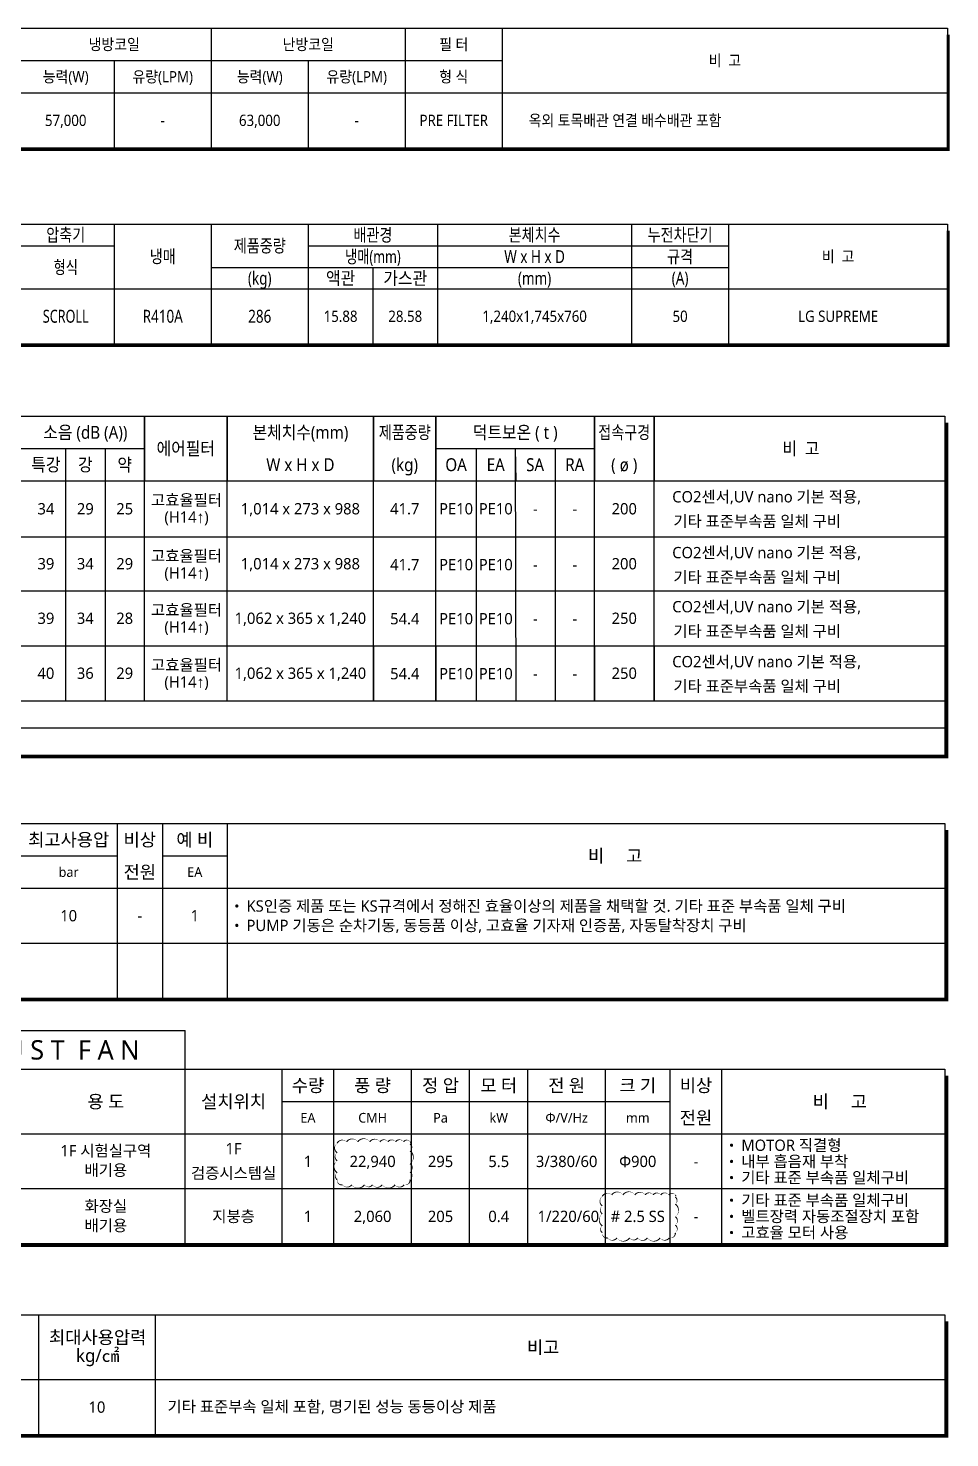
# Model space of a CAD drawing. Header units: millimetres. Extents: x 1142 to 3579, y 1194 to 1737.
# Drawn here: x 2379.3 to 2664.4, y 1287.2 to 1723.2 of the extents above; entities that cross this region are included whole.
import ezdxf
from ezdxf.enums import TextEntityAlignment as Align

# ---------------------------------------------------------------- set-up
doc = ezdxf.new("R2010")
doc.units = ezdxf.units.MM
for name, color, linetype in [('BOX', 7, 'Continuous'), ('DVM_REPORT', 7, 'Continuous'), ('TE', 2, 'Continuous'), ('장비일람', 3, 'Continuous')]:
    doc.layers.add(name, color=color, linetype=linetype)
doc.styles.add('sunjin', font='')
doc.styles.get('sunjin').set_extended_font_data('Malgun Gothic')

msp = doc.modelspace()

# ---------------------------------------------------------------- linework, layer by layer
at = {"layer": 'BOX'}
for p, q in [((2415.28, 1515.16), (2415.28, 1603.16)), ((2440.85, 1515.16), (2440.85, 1603.16)), ((2486.18, 1515.16), (2486.18, 1603.16)), ((2505.42, 1515.16), (2505.42, 1603.16)), ((2554.47, 1515.16), (2554.47, 1603.16)), ((2572.89, 1515.16), (2572.89, 1603.16)), ((2101.34, 1593.16), (2415.28, 1593.16)), ((2390.91, 1593.16), (2390.91, 1515.16)), ((2403.1, 1593.16), (2403.1, 1515.16)), ((2505.42, 1593.16), (2554.47, 1593.16)), ((2517.92, 1593.16), (2517.92, 1515.16)), ((2529.95, 1593.16), (2530.1, 1515.16)), ((2542.28, 1593.16), (2542.28, 1515.16)), ((2022.11, 1565.89), (2662.86, 1565.89)), ((2022.11, 1549.16), (2662.86, 1549.16)), ((2022.11, 1532.16), (2662.86, 1532.16)), ((2406.86, 1477.16), (2406.86, 1422.66)), ((2420.86, 1477.16), (2420.86, 1422.66)), ((2440.86, 1477.16), (2440.86, 1422.66)), ((2206.86, 1467.16), (2406.86, 1467.16)), ((2420.86, 1467.16), (2440.86, 1467.16)), ((1982.86, 1440.16), (2662.86, 1440.16)), ((2427.86, 1347.16), (2427.86, 1401.16)), ((2457.86, 1347.16), (2457.86, 1401.16)), ((2473.86, 1347.16), (2473.86, 1401.16)), ((2497.86, 1347.16), (2497.86, 1401.16)), ((2515.86, 1347.16), (2515.86, 1401.16)), ((2533.86, 1347.16), (2533.86, 1401.16)), ((2557.86, 1347.16), (2557.86, 1401.16)), ((2577.86, 1347.16), (2577.86, 1401.16)), ((2593.86, 1347.16), (2593.86, 1401.16)), ((2457.86, 1391.16), (2577.86, 1391.16)), ((2662.86, 1364.16), (2327.86, 1364.16)), ((2382.54, 1325.16), (2382.54, 1288.17)), ((2418.65, 1325.16), (2418.65, 1288.17))]:
    msp.add_line(p, q, dxfattribs=at)
at = {"layer": 'BOX', "color": 4}
for p, q in [((1982.86, 1477.16), (2662.86, 1477.16)), ((2662.86, 1477.16), (2662.86, 1422.66)), ((1982.86, 1457.16), (2662.86, 1457.16)), ((1982.86, 1423.16), (2662.86, 1423.16)), ((2327.86, 1413.16), (2427.86, 1413.16)), ((2427.86, 1401.16), (2427.86, 1413.16)), ((2327.86, 1401.16), (2662.86, 1401.16)), ((2662.86, 1401.16), (2662.86, 1347.16)), ((2327.86, 1381.16), (2662.86, 1381.16)), ((2662.86, 1347.16), (2327.86, 1347.16)), ((1982.86, 1325.16), (2662.86, 1325.16)), ((2662.86, 1325.16), (2662.86, 1288.17)), ((1982.86, 1305.16), (2662.86, 1305.16)), ((1982.86, 1288.17), (2662.86, 1288.17))]:
    msp.add_line(p, q, dxfattribs=at)
at = {"layer": 'BOX', "color": 4, "const_width": 1}
for points in [[(2663.86, 1721.13), (2663.86, 1685.67), (1984.86, 1685.67)], [(2663.86, 1660.53), (2663.86, 1625.07), (1984.86, 1625.07)], [(2663.36, 1601.15), (2663.36, 1497.86), (1984.86, 1497.86)], [(2663.36, 1475.15), (2663.36, 1422.66), (1984.86, 1422.66)], [(2663.36, 1399.15), (2663.36, 1346.66), (2329.86, 1346.66)], [(2663.36, 1323.16), (2663.36, 1287.67), (1984.86, 1287.67)]]:
    msp.add_lwpolyline(points, dxfattribs=at)
at = {"layer": 'Defpoints', "color": 1}
for points in [[(2495.41, 1378.72, 0, 0.4, 0.5206), (2492.95, 1378.72, 0, 0.4, 0.5206), (2490.62, 1378.72, 0, 0.4, 0.5206), (2488.14, 1378.72, 0, 0.4, 0.5206), (2484.98, 1378.72, 0, 0.4, 0.5206), (2481.26, 1378.72, 0, 0.4, 0.5206), (2477.79, 1378.72, 0, 0.4, 0.5206), (2474.9, 1378.27, 0, 0.4, 0.5206), (2474.9, 1375.32, 0, 0.4, 0.5206), (2474.9, 1372.87, 0, 0.4, 0.5206), (2474.9, 1369.17, 0, 0.4, 0.5206), (2474.9, 1367.03, 0, 0.4, 0.5206), (2476.56, 1365.43, 0, 0.4, 0.5206), (2479.38, 1365.43, 0, 0.4, 0.5206), (2483.34, 1365.43, 0, 0.4, 0.5206), (2485.83, 1365.43, 0, 0.4, 0.5206), (2488.82, 1365.43, 0, 0.4, 0.5206), (2492.76, 1365.43, 0, 0.4, 0.5206), (2495.58, 1365.43, 0, 0.4, 0.5206), (2497.45, 1366.99, 0, 0.4, 0.5206), (2497.45, 1369.37, 0, 0.4, 0.5206), (2497.45, 1371.96, 0, 0.4, 0.5206), (2497.45, 1375.86, 0, 0.4, 0.5206), (2497.45, 1378.02, 0, 0.4, 0.5206), (2497.45, 1378.72, 0, 0.4, 0.5206)], [(2577.42, 1362.3, 0, 0.4, 0.5206), (2574.96, 1362.3, 0, 0.4, 0.5206), (2572.63, 1362.3, 0, 0.4, 0.5206), (2570.14, 1362.3, 0, 0.4, 0.5206), (2566.98, 1362.3, 0, 0.4, 0.5206), (2563.27, 1362.3, 0, 0.4, 0.5206), (2559.79, 1362.3, 0, 0.4, 0.5206), (2556.9, 1361.84, 0, 0.4, 0.5206), (2556.9, 1358.9, 0, 0.4, 0.5206), (2556.9, 1356.44, 0, 0.4, 0.5206), (2556.9, 1352.74, 0, 0.4, 0.5206), (2556.9, 1350.61, 0, 0.4, 0.5206), (2558.57, 1349, 0, 0.4, 0.5206), (2561.39, 1349, 0, 0.4, 0.5206), (2565.34, 1349, 0, 0.4, 0.5206), (2567.83, 1349, 0, 0.4, 0.5206), (2570.83, 1349, 0, 0.4, 0.5206), (2574.77, 1349, 0, 0.4, 0.5206), (2577.59, 1349, 0, 0.4, 0.5206), (2579.46, 1350.57, 0, 0.4, 0.5206), (2579.46, 1352.94, 0, 0.4, 0.5206), (2579.46, 1355.54, 0, 0.4, 0.5206), (2579.46, 1359.44, 0, 0.4, 0.5206), (2579.46, 1361.59, 0, 0.4, 0.5206), (2579.46, 1362.3, 0, 0.4, 0.5206)]]:
    msp.add_lwpolyline(points, format="xyseb", close=True, dxfattribs=at)
at = {"layer": 'DVM_REPORT', "color": 1}
for p, q in [((2382.54, 1305.16), (2382.54, 1288.17)), ((2418.65, 1305.16), (2418.65, 1288.17))]:
    msp.add_line(p, q, dxfattribs=at)
at = {"layer": 'TE', "const_width": 0.5}
for points in [[(2443.61, 1451.66, 1), (2444.11, 1451.66, 1)], [(2443.61, 1445.66, 1), (2444.11, 1445.66, 1)], [(2596.61, 1377.66, 1), (2597.11, 1377.66, 1)], [(2596.61, 1372.66, 1), (2597.11, 1372.66, 1)], [(2596.61, 1367.66, 1), (2597.11, 1367.66, 1)], [(2596.61, 1355.66, 1), (2597.11, 1355.66, 1)], [(2596.61, 1350.66, 1), (2597.11, 1350.66, 1)]]:
    msp.add_lwpolyline(points, format="xyb", close=True, dxfattribs=at)
at = {"layer": 'TE', "color": 0, "const_width": 0.5}
msp.add_lwpolyline([(2596.61, 1360.66, 1), (2597.11, 1360.66, 1)], format="xyb", close=True, dxfattribs=at)
at = {"layer": '장비일람', "color": 4}
for p, q in [((1982.86, 1723.17), (2663.69, 1723.17)), ((1982.86, 1686.17), (2663.69, 1686.17)), ((1982.86, 1662.57), (2663.68, 1662.57)), ((1982.86, 1625.57), (2663.68, 1625.57)), ((1982.86, 1603.16), (2662.86, 1603.16)), ((2662.86, 1603.16), (2662.86, 1498.36)), ((1982.86, 1583.16), (2663.69, 1583.16)), ((1982.86, 1515.16), (2662.86, 1515.16)), ((1982.86, 1506.76), (2662.86, 1506.76)), ((1982.86, 1498.36), (2662.86, 1498.36))]:
    msp.add_line(p, q, dxfattribs=at)
at = {"layer": '장비일람', "color": 0}
for p, q in [((2405.95, 1723.17), (2405.95, 1723.17)), ((2435.95, 1723.17), (2435.95, 1686.17)), ((2465.95, 1723.17), (2465.95, 1723.17)), ((2495.95, 1723.17), (2495.95, 1686.17)), ((2525.95, 1723.17), (2525.95, 1686.17)), ((2375.95, 1713.17), (2435.95, 1713.17)), ((2405.95, 1713.17), (2405.95, 1686.17)), ((2435.95, 1713.17), (2525.95, 1713.17)), ((2465.95, 1713.17), (2465.95, 1686.17)), ((2405.95, 1662.57), (2405.95, 1625.57)), ((2435.95, 1662.57), (2435.95, 1625.57)), ((2465.95, 1662.57), (2465.95, 1625.57)), ((2505.95, 1662.57), (2505.95, 1625.57)), ((2565.95, 1662.57), (2565.95, 1625.57)), ((2595.95, 1662.57), (2595.95, 1625.57)), ((2195.95, 1655.87), (2405.95, 1655.87)), ((2465.95, 1655.87), (2595.95, 1655.87)), ((2435.95, 1649.17), (2465.95, 1649.17)), ((2465.95, 1649.17), (2595.95, 1649.17)), ((2485.95, 1649.17), (2485.95, 1625.57))]:
    msp.add_line(p, q, dxfattribs=at)
at = {"layer": '장비일람', "color": 4, "linetype": 'ByBlock'}
for p, q in [((2663.69, 1723.17), (2663.69, 1686.17)), ((1982.86, 1703.17), (2663.69, 1703.17)), ((2663.68, 1662.57), (2663.68, 1625.57)), ((1982.86, 1642.57), (2663.68, 1642.57))]:
    msp.add_line(p, q, dxfattribs=at)
at = {"layer": '장비일람', "color": 1}
for p, q in [((2415.28, 1603.16), (2415.28, 1583.16)), ((2440.85, 1603.16), (2440.85, 1583.16)), ((2486.18, 1603.16), (2486.18, 1583.16)), ((2505.42, 1603.16), (2505.42, 1583.16)), ((2554.47, 1603.16), (2554.47, 1583.16)), ((2572.89, 1603.16), (2572.89, 1583.16)), ((2529.95, 1593.16), (2530.1, 1583.16)), ((2390.91, 1589.16), (2390.91, 1583.16)), ((2403.1, 1589.16), (2403.1, 1583.16)), ((2517.92, 1589.16), (2517.92, 1583.16)), ((2542.28, 1589.16), (2542.28, 1583.16)), ((2542.28, 1589.16), (2542.28, 1583.16)), ((2542.28, 1589.16), (2542.28, 1583.16)), ((2390.91, 1532.16), (2390.91, 1515.16)), ((2403.1, 1532.16), (2403.1, 1515.16)), ((2486.18, 1532.16), (2486.18, 1515.16)), ((2505.42, 1532.16), (2505.42, 1515.16)), ((2517.92, 1532.16), (2517.92, 1515.16)), ((2530.1, 1532.16), (2530.1, 1515.16)), ((2542.28, 1532.16), (2542.28, 1515.16)), ((2554.47, 1532.16), (2554.47, 1515.16)), ((2572.89, 1532.16), (2572.89, 1515.16)), ((2022.11, 1515.16), (2662.86, 1515.16))]:
    msp.add_line(p, q, dxfattribs=at)

# ---------------------------------------------------------------- texts
at = {"layer": 'TE', "style": 'sunjin'}
for s, height, width, p in [('냉방코일', 3.5, 0.9, (2405.95, 1718.17)), ('난방코일', 3.5, 0.9, (2465.95, 1718.17)), ('필 터', 3.5, 0.9, (2510.95, 1718.17)), ('비  고', 3.5, 0.9, (2594.82, 1713.17)), ('능력(W)', 3.5, 0.9, (2390.95, 1708.17)), ('유량(LPM)', 3.5, 0.9, (2420.95, 1708.17)), ('능력(W)', 3.5, 0.9, (2450.95, 1708.17)), ('유량(LPM)', 3.5, 0.9, (2480.95, 1708.17)), ('형 식', 3.5, 0.9, (2510.95, 1708.17)), ('57,000', 3.5, 0.9, (2390.95, 1694.67)), ('63,000', 3.5, 0.9, (2450.95, 1694.67)), ('PRE FILTER', 3.5, 0.9, (2510.95, 1694.67)), ('옥외 토목배관 연결 배수배관 포함', 3.5, 0.9, (2563.93, 1694.67)), ('-', 3.5, 0.9, (2420.95, 1694.67)), ('-', 3.5, 0.9, (2480.95, 1694.67)), ('압축기', 4, 0.8, (2390.95, 1659.22)), ('배관경', 4, 0.8, (2485.95, 1659.22)), ('본체치수', 4, 0.8, (2535.95, 1659.22)), ('누전차단기', 4, 0.8, (2580.95, 1659.22)), ('제품중량', 4, 0.8, (2450.95, 1655.87)), ('냉매', 4, 0.8, (2420.95, 1652.57)), ('냉매(mm)', 4, 0.75, (2485.95, 1652.52)), ('W x H x D', 4, 0.8, (2535.95, 1652.52)), ('규격', 4, 0.8, (2580.95, 1652.52)), ('비  고', 3.5, 0.9, (2629.82, 1652.57)), ('형식', 4, 0.75, (2390.95, 1649.22)), ('(kg)', 4, 0.8, (2450.95, 1645.87)), ('액관', 4, 0.9, (2475.95, 1645.87)), ('가스관', 4, 0.9, (2495.95, 1645.82)), ('(mm)', 4, 0.8, (2535.95, 1645.82)), ('(A)', 4, 0.8, (2580.95, 1645.87)), ('SCROLL', 4, 0.75, (2390.95, 1634.07)), ('R410A', 4, 0.8, (2420.95, 1634.07)), ('286', 4, 0.8, (2450.95, 1634.07)), ('15.88', 3.5, 0.9, (2475.95, 1634.07)), ('28.58', 3.5, 0.9, (2495.95, 1634.07)), ('1,240x1,745x760', 3.5, 0.9, (2535.95, 1634.07)), ('50', 3.5, 0.9, (2580.95, 1634.07)), ('LG SUPREME', 3.5, 0.9, (2629.82, 1634.07)), ('소음 (dB (A))', 4, 0.9, (2397.01, 1598.16)), ('본체치수(mm)', 4, 0.9, (2463.52, 1598.16)), ('제품중량', 4, 0.8, (2495.8, 1598.16)), ('덕트보온 ( t )', 4, 0.9, (2529.95, 1598.16)), ('접속구경', 4, 0.8, (2563.68, 1598.16)), ('에어필터', 4, 0.9, (2428.07, 1593.16)), ('비  고', 4, 0.9, (2618.29, 1593.16)), ('특강', 4, 0.9, (2384.82, 1588.16)), ('강', 4, 0.9, (2397.01, 1588.16)), ('약', 4, 0.9, (2409.19, 1588.16)), ('W x H x D', 4, 0.9, (2463.52, 1588.16)), ('(kg)', 4, 0.9, (2495.8, 1588.16)), ('OA', 4, 0.9, (2511.67, 1588.16)), ('EA', 4, 0.9, (2523.93, 1588.16)), ('SA', 4, 0.9, (2536.11, 1588.16)), ('RA', 4, 0.9, (2548.38, 1588.16)), ('( ø )', 4, 0.9, (2563.68, 1588.16))]:
    msp.add_text(s, height=height, dxfattribs=dict(at, width=width)).set_placement(p, align=Align.MIDDLE_CENTER)
for s, p in [('고효율필터', (2428.31, 1575.48)), ('CO2센서,UV nano 기본 적용,', (2607.72, 1576.49)), ('(H14↑)', (2428.31, 1570.21)), (' 기타 표준부속품 일체 구비', (2604.2, 1568.91)), ('고효율필터', (2428.31, 1558.21)), ('CO2센서,UV nano 기본 적용,', (2607.72, 1559.22)), ('(H14↑)', (2428.31, 1552.94)), (' 기타 표준부속품 일체 구비', (2604.2, 1551.64)), ('고효율필터', (2428.31, 1541.48)), ('CO2센서,UV nano 기본 적용,', (2607.72, 1542.49)), ('(H14↑)', (2428.31, 1536.21)), (' 기타 표준부속품 일체 구비', (2604.2, 1534.91)), ('고효율필터', (2428.31, 1524.48)), ('CO2센서,UV nano 기본 적용,', (2607.72, 1525.49)), ('(H14↑)', (2428.31, 1519.21)), (' 기타 표준부속품 일체 구비', (2604.2, 1517.91))]:
    msp.add_text(s, height=3.5, dxfattribs=at).set_placement(p, align=Align.CENTER)
for s, height, p in [('34', 3.5, (2384.82, 1574.53)), ('29', 3.5, (2397.01, 1574.53)), ('25', 3.5, (2409.19, 1574.53)), ('1,014 x 273 x 988', 3.5, (2463.52, 1574.53)), ('41.7', 3.5, (2495.8, 1574.53)), ('PE10', 3.5, (2511.67, 1574.53)), ('PE10', 3.5, (2523.94, 1574.53)), ('-', 3.5, (2536.19, 1574.53)), ('-', 3.5, (2548.38, 1574.53)), ('200', 3.5, (2563.68, 1574.53)), ('39', 3.5, (2384.82, 1557.53)), ('34', 3.5, (2397.01, 1557.53)), ('29', 3.5, (2409.19, 1557.53)), ('1,014 x 273 x 988', 3.5, (2463.52, 1557.53)), ('41.7', 3.5, (2495.8, 1557.26)), ('PE10', 3.5, (2511.67, 1557.26)), ('PE10', 3.5, (2523.94, 1557.26)), ('-', 3.5, (2536.19, 1557.26)), ('-', 3.5, (2548.38, 1557.26)), ('200', 3.5, (2563.68, 1557.53)), ('39', 3.5, (2384.82, 1540.66)), ('34', 3.5, (2397.01, 1540.66)), ('28', 3.5, (2409.19, 1540.66)), ('1,062 x 365 x 1,240', 3.5, (2463.52, 1540.66)), ('54.4', 3.5, (2495.8, 1540.53)), ('PE10', 3.5, (2511.67, 1540.53)), ('PE10', 3.5, (2523.94, 1540.53)), ('-', 3.5, (2536.19, 1540.53)), ('-', 3.5, (2548.38, 1540.53)), ('250', 3.5, (2563.68, 1540.66)), ('40', 3.5, (2384.82, 1523.66)), ('36', 3.5, (2397.01, 1523.66)), ('29', 3.5, (2409.19, 1523.66)), ('1,062 x 365 x 1,240', 3.5, (2463.52, 1523.66)), ('54.4', 3.5, (2495.8, 1523.53)), ('PE10', 3.5, (2511.67, 1523.53)), ('PE10', 3.5, (2523.94, 1523.53)), ('-', 3.5, (2536.19, 1523.53)), ('-', 3.5, (2548.38, 1523.53)), ('250', 3.5, (2563.68, 1523.66)), ('최고사용압', 4, (2391.86, 1472.16)), ('비상', 4, (2413.86, 1472.16)), ('예 비', 4, (2430.86, 1472.16)), ('비     고', 4, (2560.86, 1467.16)), ('bar', 3, (2391.86, 1462.16)), ('전원', 4, (2413.86, 1462.16)), ('EA', 3, (2430.86, 1462.16)), ('10', 3.5, (2391.86, 1448.66)), ('-', 3.5, (2413.86, 1448.66)), ('1', 3.5, (2430.86, 1448.66)), ('수량', 4, (2465.86, 1396.16)), ('풍 량', 4, (2485.86, 1396.16)), ('정 압', 4, (2506.86, 1396.16)), ('모 터', 4, (2524.86, 1396.16)), ('전 원', 4, (2545.86, 1396.16)), ('크 기', 4, (2567.86, 1396.16)), ('비상', 4, (2585.86, 1396.16)), ('용 도', 4, (2403.36, 1391.16)), ('설치위치', 4, (2442.86, 1391.16)), ('비     고', 4, (2630.36, 1391.16)), ('EA', 3, (2465.86, 1386.16)), ('CMH', 3, (2485.86, 1386.16)), ('Pa', 3, (2506.86, 1386.16)), ('kW', 3, (2524.86, 1386.16)), ('Φ/V/Hz', 3, (2545.86, 1386.16)), ('mm', 3, (2567.86, 1386.16)), ('전원', 4, (2585.86, 1386.16)), ('1F 시험실구역', 3.5, (2403.36, 1375.95)), ('1F', 3.5, (2442.86, 1376.63)), ('1', 3.5, (2465.86, 1372.66)), ('22,940', 3.5, (2485.86, 1372.66)), ('295', 3.5, (2506.86, 1372.66)), ('5.5', 3.5, (2524.86, 1372.66)), ('3/380/60', 3.5, (2545.86, 1372.66)), ('Φ900', 3.5, (2567.86, 1372.66)), ('배기용', 3.5, (2403.36, 1369.95)), ('검증시스템실', 3.5, (2442.86, 1369.05)), ('-', 3.5, (2585.86, 1372.66)), ('화장실', 3.5, (2403.36, 1358.83)), ('지붕층', 3.5, (2442.86, 1355.66)), ('1', 3.5, (2465.86, 1355.66)), ('2,060', 3.5, (2485.86, 1355.66)), ('205', 3.5, (2506.86, 1355.66)), ('0.4', 3.5, (2524.86, 1355.66)), ('1/220/60', 3.5, (2546.39, 1355.66)), ('# 2.5 SS', 3.5, (2567.86, 1355.66)), ('배기용', 3.5, (2403.36, 1352.83)), ('-', 3.5, (2585.86, 1355.66)), ('최대사용압력', 4, (2400.83, 1318.25)), ('비고', 4, (2538.6, 1315.16)), ('kg/㎠', 4, (2400.83, 1312.65)), ('10', 3.5, (2400.6, 1296.66))]:
    msp.add_text(s, height=height, dxfattribs=at).set_placement(p, align=Align.MIDDLE_CENTER)
for s, height, p in [('KS인증 제품 또는 KS규격에서 정해진 효율이상의 제품을 채택할 것. 기타 표준 부속품 일체 구비', 3.5, (2446.86, 1451.66)), ('PUMP 기동은 순차기동, 동등품 이상, 고효율 기자재 인증품, 자동탈착장치 구비', 3.5, (2446.86, 1445.66)), ('▣ E X H A U S T  F A N', 6, (2334.17, 1407.16)), ('MOTOR 직결형', 3.5, (2599.86, 1377.66)), ('내부 흡음재 부착', 3.5, (2599.86, 1372.66)), ('기타 표준 부속품 일체구비', 3.5, (2599.86, 1367.66)), ('기타 표준 부속품 일체구비', 3.5, (2599.86, 1360.66)), ('벨트장력 자동조절장치 포함', 3.5, (2599.86, 1355.66)), ('고효율 모터 사용', 3.5, (2599.86, 1350.66)), ('기타 표준부속 일체 포함, 명기된 성능 동등이상 제품', 3.5, (2422.43, 1296.81))]:
    msp.add_text(s, height=height, dxfattribs=at).set_placement(p, align=Align.MIDDLE_LEFT)

doc.saveas('drawing.dxf')
